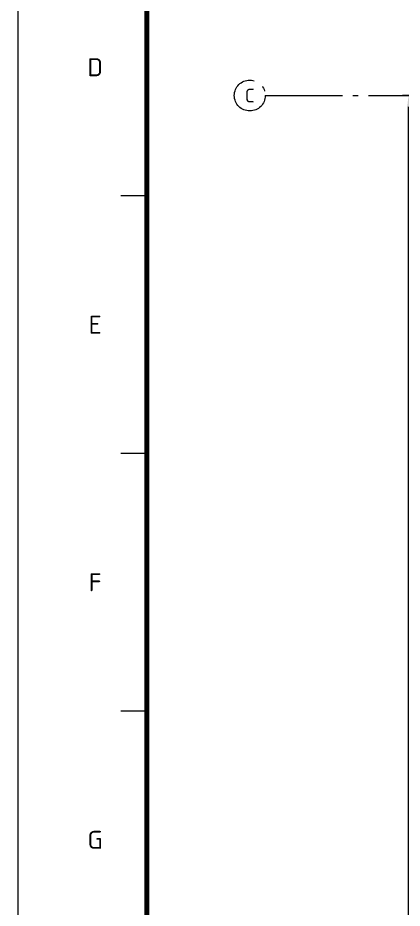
# Model space of a CAD drawing. Header units: millimetres. Extents: x 0 to 1189, y 0 to 841.
# Drawn here: x 0 to 74.6, y 532.2 to 705.1 of the extents above; entities that cross this region are included whole.
import ezdxf
from ezdxf.enums import TextEntityAlignment as Align

# ---------------------------------------------------------------- set-up
doc = ezdxf.new("R2010")
doc.units = ezdxf.units.MM
doc.linetypes.add('IRAM-F-TRAZO-PUNTO', pattern=[20, 15, -2, 1, -2])
for name, color, linetype, lineweight in [('06-TEXTO', 7, 'CONTINUOUS', 25), ('07-RECUADRO', 7, 'CONTINUOUS', 70), ('08-FINA', 5, 'CONTINUOUS', 18), ('A-COTA', 7, 'CONTINUOUS', 18), ('A-EJE', 1, 'IRAM-F-TRAZO-PUNTO', 18), ('A-TEXTO', 7, 'CONTINUOUS', 18)]:
    doc.layers.add(name, color=color, linetype=linetype, lineweight=lineweight)
doc.styles.add('ISO3098', font='isocpeur.ttf')
doc.dimstyles.new('FLAMA-IRAM', dxfattribs={"dimtxt": 3.5, "dimasz": 3.5, "dimexe": 2, "dimexo": 1.5, "dimgap": 1, "dimtad": 1, "dimdec": 1, "dimtxsty": 'ISO3098', "dimblk": 'IRAM_FLECHA', "dimblk1": 'IRAM_FLECHA', "dimblk2": 'IRAM_FLECHA', "dimcen": 2.5, "dimclrd": 3, "dimclre": 3, "dimclrt": 3, "dimazin": 3, "dimtfac": 1, "dimtmove": 0, "dimatfit": 3, "dimlwd": 18, "dimlwe": 18})

# ---------------------------------------------------------------- blocks, each defined once
blk = doc.blocks.new('IRAM_FLECHA')
blk.add_solid([(0, 0), (-1, 0.125), (-1, -0.125)])

msp = doc.modelspace()

# ---------------------------------------------------------------- linework, layer by layer
at = {"layer": '07-RECUADRO'}
msp.add_lwpolyline([(25, 10), (1179, 10), (1179, 831), (25, 831)], close=True, dxfattribs=at)
at = {"layer": '08-FINA'}
for p, q in [((25, 670.5), (20, 670.5)), ((25, 620.5), (20, 620.5)), ((25, 570.5), (20, 570.5))]:
    msp.add_line(p, q, dxfattribs=at)
msp.add_lwpolyline([(0, 0), (1189, 0), (1189, 841), (0, 841)], close=True, dxfattribs=at)
at = {"layer": 'A-EJE'}
msp.add_line((48, 690), (878, 690), dxfattribs=at)
msp.add_circle((45, 690), 3, dxfattribs=at)

# ---------------------------------------------------------------- texts
at = {"layer": '06-TEXTO', "style": 'ISO3098'}
for s, p in [('D', (15, 695.5)), ('E', (15, 645.5)), ('F', (15, 595.5)), ('G', (15, 545.5))]:
    msp.add_text(s, height=3.5, dxfattribs=at).set_placement(p, align=Align.MIDDLE_CENTER)
at = {"layer": 'A-TEXTO', "style": 'ISO3098'}
msp.add_text('C', height=2.7, dxfattribs=at).set_placement((45, 690), align=Align.MIDDLE_CENTER)

# ---------------------------------------------------------------- dimensions: what is measured, and where the dimension line sits
at = {"layer": 'A-COTA'}
msp.add_linear_dim(base=(75.8, 220), p1=(83, 220), p2=(83, 690), angle=90, dimstyle='FLAMA-IRAM', override={"dimtxt": 2.2, "dimasz": 2.2, "dimexe": 1.2, "dimexo": 1, "dimdec": 2, "dimlfac": 0.1, "dimzin": 0}, dxfattribs=at).render()

doc.saveas('drawing.dxf')
